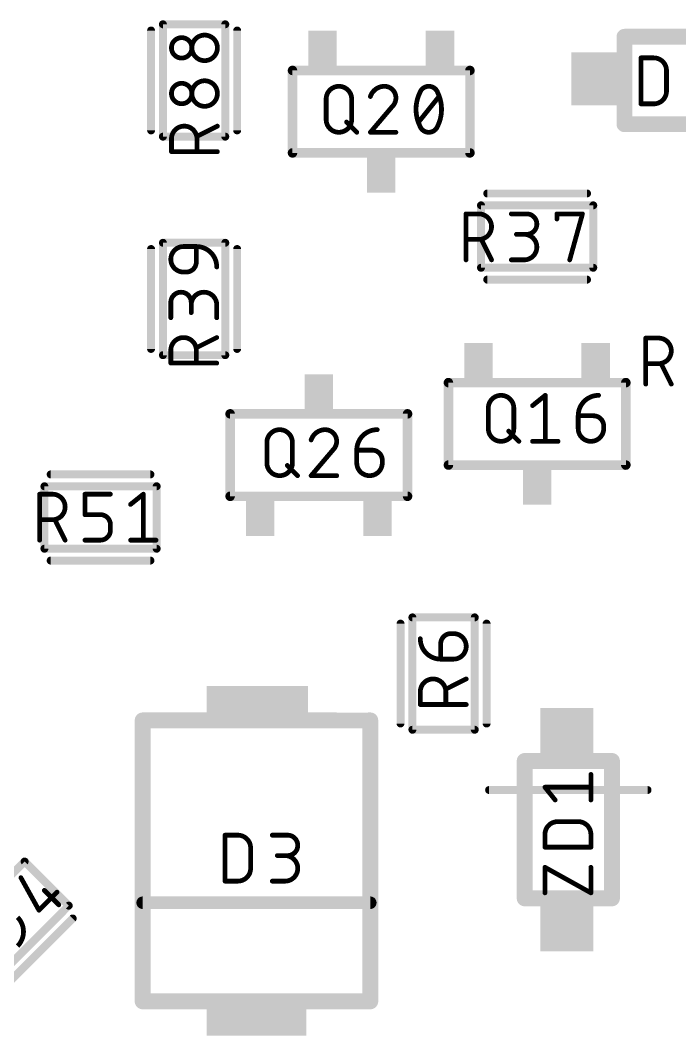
# Model space of a CAD drawing. Extents: x 0 to 107, y -11 to 54.
# Drawn here: x 63.71 to 74.29, y 19.2 to 35.46 of the extents above; entities that cross this region are included whole.
import ezdxf

# ---------------------------------------------------------------- set-up
doc = ezdxf.new("R2010")
doc.units = 0
for name, color, linetype in [('117', 253, 'CONTINUOUS'), ('21', 253, 'CONTINUOUS'), ('51', 253, 'CONTINUOUS')]:
    doc.layers.add(name, color=color, linetype=linetype)

# ---------------------------------------------------------------- blocks, each defined once
blk = doc.blocks.new('RECT')
blk.add_solid([(-0.5, -0.5), (0.5, -0.5), (-0.5, 0.5), (0.5, 0.5)])

msp = doc.modelspace()

# ---------------------------------------------------------------- linework, layer by layer
at = {"layer": '117'}
for points, const_width in [([(66.3006, 35.1859, 1), (66.3006, 34.8586)], 0.0762), ([(66.3006, 34.8586, 1), (66.3006, 35.1859)], 0.0762), ([(66.3006, 35.205, 1), (66.3006, 35.1669)], 0.0381), ([(66.3006, 35.1669, 1), (66.3006, 35.205)], 0.0381), ([(66.6689, 35.2269, 1), (66.6689, 34.8176)], 0.0762), ([(66.6689, 34.8176, 1), (66.6689, 35.2269)], 0.0762), ([(66.6689, 35.2459, 1), (66.6689, 35.2078)], 0.0381), ([(66.6689, 35.2078, 1), (66.6689, 35.2459)], 0.0381), ([(66.3006, 34.8776, 1), (66.3006, 34.8395)], 0.0381), ([(66.3006, 34.8395, 1), (66.3006, 34.8776)], 0.0381), ([(66.6689, 34.8367, 1), (66.6689, 34.7986)], 0.0381), ([(66.6689, 34.7986, 1), (66.6689, 34.8367)], 0.0381), ([(73.6843, 34.8619, 1), (73.6462, 34.8619)], 0.0381), ([(73.6653, 34.8809, 1), (73.6653, 34.8428)], 0.0381), ([(74.0745, 34.6573, 0.4142), (73.8699, 34.8619)], 0.0762), ([(73.8699, 34.8809, 1), (73.8699, 34.8428)], 0.0381), ([(73.8699, 34.8428, 1), (73.8699, 34.8809)], 0.0381), ([(74.0935, 34.6573, 1), (74.0554, 34.6573)], 0.0381), ([(74.0554, 34.6573, 1), (74.0935, 34.6573)], 0.0381), ([(66.3006, 34.4544, 1), (66.3006, 34.127)], 0.0762), ([(66.3006, 34.4735, 1), (66.3006, 34.4354)], 0.0381), ([(66.3006, 34.127, 1), (66.3006, 34.4544)], 0.0762), ([(66.3006, 34.4354, 1), (66.3006, 34.4735)], 0.0381), ([(66.6689, 34.4953, 1), (66.6689, 34.0861)], 0.0762), ([(66.6689, 34.5144, 1), (66.6689, 34.4763)], 0.0381), ([(66.6689, 34.0861, 1), (66.6689, 34.4953)], 0.0762), ([(66.6689, 34.4763, 1), (66.6689, 34.5144)], 0.0381), ([(69.0263, 34.2018, 1), (68.6171, 34.2018)], 0.0762), ([(69.5517, 34.4064, 0.3252), (69.3266, 34.2428)], 0.0762), ([(69.7358, 34.2223, 0.4142), (69.5517, 34.4064)], 0.0762), ([(69.5517, 34.4255, 1), (69.5517, 34.3874)], 0.0381), ([(69.5517, 34.3874, 1), (69.5517, 34.4255)], 0.0381), ([(70.1195, 34.3041, 0.1139), (70.0581, 34.0381)], 0.0762), ([(70.2627, 34.4064, 0.3205), (70.1195, 34.3041)], 0.0762), ([(70.1015, 34.3103, 1), (70.1375, 34.298)], 0.0381), ([(70.1366, 34.2958, 1), (70.1024, 34.3125)], 0.0381), ([(70.406, 34.3041, 0.3205), (70.2627, 34.4064)], 0.0762), ([(70.2627, 34.4255, 1), (70.2627, 34.3874)], 0.0381), ([(70.2627, 34.3874, 1), (70.2627, 34.4255)], 0.0381), ([(70.4674, 34.0381, 0.1139), (70.406, 34.3041)], 0.0762), ([(70.4231, 34.3125, 1), (70.3889, 34.2958)], 0.0381), ([(70.388, 34.298, 1), (70.424, 34.3103)], 0.0381), ([(73.8699, 34.1253, 0.4142), (74.0745, 34.3299)], 0.0762), ([(74.0935, 34.3299, 1), (74.0554, 34.3299)], 0.0381), ([(74.0554, 34.3299, 1), (74.0935, 34.3299)], 0.0381), ([(66.3006, 34.1461, 1), (66.3006, 34.108)], 0.0381), ([(66.3006, 34.108, 1), (66.3006, 34.1461)], 0.0381), ([(68.6361, 34.2018, 1), (68.598, 34.2018)], 0.0381), ([(68.598, 34.2018, 1), (68.6361, 34.2018)], 0.0381), ([(69.0453, 34.2018, 1), (69.0072, 34.2018)], 0.0381), ([(69.0072, 34.2018, 1), (69.0453, 34.2018)], 0.0381), ([(69.3085, 34.2486, 1), (69.3447, 34.2369)], 0.0381), ([(69.6745, 34.0791, 0.2053), (69.7358, 34.2223)], 0.0762), ([(69.7549, 34.2223, 1), (69.7168, 34.2223)], 0.0381), ([(69.7168, 34.2223, 1), (69.7549, 34.2223)], 0.0381), ([(70.4413, 34.2308, 1), (70.4116, 34.2547)], 0.0381), ([(73.6653, 34.1444, 1), (73.6653, 34.1063)], 0.0381), ([(73.8699, 34.1443, 1), (73.8699, 34.1063)], 0.0381), ([(73.8699, 34.1063, 1), (73.8699, 34.1444)], 0.0381), ([(66.6689, 34.1052, 1), (66.6689, 34.0671)], 0.0381), ([(66.6689, 34.0671, 1), (66.6689, 34.1052)], 0.0381), ([(69.6613, 34.0929, 1), (69.6876, 34.0653)], 0.0381), ([(69.689, 34.0667, 1), (69.6599, 34.0914)], 0.0381), ([(70.0581, 34.0381, 0.1139), (70.1195, 33.7721)], 0.0762), ([(70.0772, 34.0381, 1), (70.0391, 34.0381)], 0.0381), ([(70.0391, 34.0381, 1), (70.0772, 34.0381)], 0.0381), ([(70.406, 33.7721, 0.1139), (70.4674, 34.0381)], 0.0762), ([(70.4864, 34.0381, 1), (70.4483, 34.0381)], 0.0381), ([(70.4483, 34.0381, 1), (70.4864, 34.0381)], 0.0381), ([(73.6462, 34.1253, 1), (73.6843, 34.1253)], 0.0381), ([(68.6171, 33.8745, 1), (69.0263, 33.8745)], 0.0762), ([(68.6361, 33.8745, 1), (68.598, 33.8745)], 0.0381), ([(68.598, 33.8745, 1), (68.6361, 33.8745)], 0.0381), ([(68.9579, 33.847, 1), (68.931, 33.8201)], 0.0381), ([(69.0453, 33.8745, 1), (69.0072, 33.8745)], 0.0381), ([(69.0072, 33.8745, 1), (69.0453, 33.8745)], 0.0381), ([(70.0842, 33.8454, 1), (70.1139, 33.8216)], 0.0381), ([(66.5462, 33.5643, 1), (66.137, 33.5643)], 0.0762), ([(66.8821, 33.7519, 1), (66.865, 33.786)], 0.0381), ([(69.0947, 33.6564, 1), (69.1216, 33.6833)], 0.0381), ([(69.3266, 33.6889, 1), (69.3266, 33.6508)], 0.0381), ([(69.3121, 33.6822, 1), (69.3411, 33.6575)], 0.0381), ([(69.7358, 33.6508, 1), (69.7358, 33.6889)], 0.0381), ([(70.1195, 33.7721, 0.3205), (70.2627, 33.6698)], 0.0762), ([(70.1375, 33.7783, 1), (70.1015, 33.766)], 0.0381), ([(70.1024, 33.7638, 1), (70.1366, 33.7805)], 0.0381), ([(70.2627, 33.6698, 0.3205), (70.406, 33.7721)], 0.0762), ([(70.2627, 33.6889, 1), (70.2627, 33.6508)], 0.0381), ([(70.2627, 33.6508, 1), (70.2627, 33.6889)], 0.0381), ([(70.3889, 33.7805, 1), (70.4231, 33.7638)], 0.0381), ([(70.424, 33.766, 1), (70.388, 33.7783)], 0.0381), ([(66.156, 33.5643, 1), (66.1179, 33.5643)], 0.0381), ([(66.1179, 33.5643, 1), (66.156, 33.5643)], 0.0381), ([(66.5377, 33.6223, 1), (66.5547, 33.5882)], 0.0381), ([(66.5652, 33.5643, 1), (66.5271, 33.5643)], 0.0381), ([(66.5271, 33.5643, 1), (66.5652, 33.5643)], 0.0381), ([(66.137, 33.3788, 1), (66.137, 33.3407)], 0.0381), ([(66.1179, 33.3597, 1), (66.156, 33.3597)], 0.0381), ([(66.5271, 33.3597, 1), (66.5652, 33.3597)], 0.0381), ([(66.8736, 33.3407, 1), (66.8736, 33.3788)], 0.0381), ([(70.8597, 32.3821, 1), (70.8597, 32.344)], 0.0381), ([(70.8788, 32.363, 1), (70.8407, 32.363)], 0.0381), ([(71.0643, 32.3821, 1), (71.0643, 32.344)], 0.0381), ([(71.0643, 31.9538, 1), (71.0643, 32.363)], 0.0762), ([(71.0643, 32.344, 1), (71.0643, 32.3821)], 0.0381), ([(71.5861, 32.3821, 1), (71.5861, 32.344)], 0.0381), ([(71.8317, 32.3821, 1), (71.8317, 32.344)], 0.0381), ([(71.8317, 32.0357, 1), (71.8317, 32.363)], 0.0762), ([(71.8317, 32.344, 1), (71.8317, 32.3821)], 0.0381), ([(72.3176, 32.3821, 1), (72.3176, 32.344)], 0.0381), ([(72.3367, 32.363, 1), (72.2986, 32.363)], 0.0381), ([(72.7452, 32.3579, 1), (72.7085, 32.3681)], 0.0381), ([(72.7269, 32.344, 1), (72.7269, 32.3821)], 0.0381), ([(72.2986, 32.2812, 1), (72.3367, 32.2812)], 0.0381), ([(71.668, 32.0547, 1), (71.668, 32.0166)], 0.0381), ([(71.7907, 31.6264, 1), (71.7907, 32.0357)], 0.0762), ([(71.7907, 32.0547, 1), (71.7907, 32.0166)], 0.0381), ([(71.8317, 32.0547, 1), (71.8317, 32.0166)], 0.0381), ([(71.8317, 32.0166, 1), (71.8317, 32.0547)], 0.0381), ([(66.3311, 31.8403, 1), (66.3311, 31.4311)], 0.0762), ([(66.3311, 31.8593, 1), (66.3311, 31.8212)], 0.0381), ([(66.3311, 31.8212, 1), (66.3311, 31.8593)], 0.0381), ([(66.5547, 31.8403, 1), (66.5166, 31.8403)], 0.0381), ([(66.863, 31.5129, 0.4142), (66.5357, 31.8403)], 0.0762), ([(66.5357, 31.8593, 1), (66.5357, 31.8212)], 0.0381), ([(66.5357, 31.8212, 1), (66.5357, 31.8593)], 0.0381), ([(70.8597, 31.9729, 1), (70.8597, 31.9348)], 0.0381), ([(71.0643, 31.9729, 1), (71.0643, 31.9348)], 0.0381), ([(71.0643, 31.9348, 1), (71.0643, 31.9729)], 0.0381), ([(71.1223, 31.9623, 1), (71.0882, 31.9453)], 0.0381), ([(66.372, 31.4311, 0.4142), (66.5357, 31.5947)], 0.0762), ([(66.5547, 31.5947, 1), (66.5166, 31.5947)], 0.0381), ([(66.5166, 31.5947, 1), (66.5547, 31.5947)], 0.0381), ([(70.8407, 31.6264, 1), (70.8788, 31.6264)], 0.0381), ([(71.2519, 31.6179, 1), (71.286, 31.635)], 0.0381), ([(71.5861, 31.6455, 1), (71.5861, 31.6074)], 0.0381), ([(71.7907, 31.6455, 1), (71.7907, 31.6074)], 0.0381), ([(71.7907, 31.6074, 1), (71.7907, 31.6455)], 0.0381), ([(72.5039, 31.6315, 1), (72.5406, 31.6213)], 0.0381), ([(66.3311, 31.4501, 1), (66.3311, 31.412)], 0.0381), ([(66.3311, 31.412, 1), (66.3311, 31.4501)], 0.0381), ([(66.372, 31.4501, 1), (66.372, 31.412)], 0.0381), ([(66.372, 31.412, 1), (66.372, 31.4501)], 0.0381), ([(66.844, 31.5129, 1), (66.8821, 31.5129)], 0.0381), ([(66.4538, 30.9451, 1), (66.1264, 30.9451)], 0.0762), ([(66.863, 30.9041, 1), (66.4538, 30.9041)], 0.0762), ([(66.1455, 30.9451, 1), (66.1074, 30.9451)], 0.0381), ([(66.1074, 30.9451, 1), (66.1455, 30.9451)], 0.0381), ([(66.4729, 30.9451, 1), (66.4348, 30.9451)], 0.0381), ([(66.4348, 30.9451, 1), (66.4729, 30.9451)], 0.0381), ([(66.4348, 30.9041, 1), (66.4729, 30.9041)], 0.0381), ([(66.8821, 30.9041, 1), (66.844, 30.9041)], 0.0381), ([(66.844, 30.9041, 1), (66.8821, 30.9041)], 0.0381), ([(66.4348, 30.7814, 1), (66.4729, 30.7814)], 0.0381), ([(66.1074, 30.6995, 1), (66.1455, 30.6995)], 0.0381), ([(66.844, 30.6995, 1), (66.8821, 30.6995)], 0.0381), ([(66.5357, 30.1777, 1), (66.1264, 30.1777)], 0.0762), ([(66.8716, 30.3653, 1), (66.8545, 30.3994)], 0.0381), ([(66.5271, 30.2357, 1), (66.5442, 30.2016)], 0.0381), ([(73.7416, 30.3926, 1), (73.7416, 30.3545)], 0.0381), ([(73.7607, 30.3736, 1), (73.7226, 30.3736)], 0.0381), ([(73.9462, 29.9643, 1), (73.9462, 30.3736)], 0.0762), ([(73.9462, 30.3926, 1), (73.9462, 30.3545)], 0.0381), ([(73.9462, 30.3545, 1), (73.9462, 30.3926)], 0.0381), ([(66.1455, 30.1777, 1), (66.1074, 30.1777)], 0.0381), ([(66.1074, 30.1777, 1), (66.1455, 30.1777)], 0.0381), ([(66.5547, 30.1777, 1), (66.5166, 30.1777)], 0.0381), ([(66.5166, 30.1777, 1), (66.5547, 30.1777)], 0.0381), ([(66.1264, 29.9922, 1), (66.1264, 29.9541)], 0.0381), ([(66.1074, 29.9731, 1), (66.1455, 29.9731)], 0.0381), ([(66.5166, 29.9731, 1), (66.5547, 29.9731)], 0.0381), ([(66.863, 29.9541, 1), (66.863, 29.9922)], 0.0381), ([(73.7416, 29.9834, 1), (73.7416, 29.9453)], 0.0381), ([(73.9462, 29.9834, 1), (73.9462, 29.9453)], 0.0381), ([(73.9462, 29.9453, 1), (73.9462, 29.9834)], 0.0381), ([(74.0042, 29.9729, 1), (73.9701, 29.9558)], 0.0381), ([(73.7226, 29.637, 1), (73.7607, 29.637)], 0.0381), ([(74.1338, 29.6284, 1), (74.1679, 29.6455)], 0.0381), ([(71.6263, 29.2518, 1), (71.2171, 29.2518)], 0.0762), ([(72.1503, 29.4564, 1), (72.1122, 29.4564)], 0.0381), ([(72.1431, 29.4416, 1), (72.1193, 29.4713)], 0.0381), ([(72.9855, 29.4564, 0.4142), (72.6581, 29.1291)], 0.0762), ([(72.9855, 29.4374, 1), (72.9855, 29.4755)], 0.0381), ([(71.2361, 29.2518, 1), (71.198, 29.2518)], 0.0381), ([(71.6453, 29.2518, 1), (71.6072, 29.2518)], 0.0381), ([(71.9147, 29.3076, 1), (71.9385, 29.2779)], 0.0381), ([(71.198, 29.2518, 1), (71.2361, 29.2518)], 0.0381), ([(71.6072, 29.2518, 1), (71.6453, 29.2518)], 0.0381), ([(72.6581, 29.1481, 1), (72.6581, 29.11)], 0.0381), ([(72.6772, 29.1291, 1), (72.6391, 29.1291)], 0.0381), ([(72.6391, 29.1291, 1), (72.6772, 29.1291)], 0.0381), ([(73.0674, 28.9654, 0.4142), (72.9037, 29.1291)], 0.0762), ([(72.9037, 29.1481, 1), (72.9037, 29.11)], 0.0381), ([(72.9037, 29.11, 1), (72.9037, 29.1481)], 0.0381), ([(71.2171, 28.9245, 1), (71.6263, 28.9245)], 0.0762), ([(71.2361, 28.9245, 1), (71.198, 28.9245)], 0.0381), ([(71.6453, 28.9245, 1), (71.6072, 28.9245)], 0.0381), ([(72.6581, 28.9245, 1), (73.0674, 28.9245)], 0.0762), ([(72.6772, 28.9245, 1), (72.6391, 28.9245)], 0.0381), ([(73.0864, 28.9654, 1), (73.0483, 28.9654)], 0.0381), ([(73.0483, 28.9654, 1), (73.0864, 28.9654)], 0.0381), ([(73.0864, 28.9245, 1), (73.0483, 28.9245)], 0.0381), ([(68.0763, 28.7018, 1), (67.6671, 28.7018)], 0.0762), ([(68.6017, 28.9064, 0.3252), (68.3766, 28.7428)], 0.0762), ([(68.7858, 28.7223, 0.4142), (68.6017, 28.9064)], 0.0762), ([(68.6017, 28.9255, 1), (68.6017, 28.8874)], 0.0381), ([(68.6017, 28.8874, 1), (68.6017, 28.9255)], 0.0381), ([(69.4355, 28.9064, 0.4142), (69.1081, 28.5791)], 0.0762), ([(69.4355, 28.8874, 1), (69.4355, 28.9255)], 0.0381), ([(71.198, 28.9245, 1), (71.2361, 28.9245)], 0.0381), ([(71.5579, 28.897, 1), (71.531, 28.8701)], 0.0381), ([(71.6072, 28.9245, 1), (71.6453, 28.9245)], 0.0381), ([(72.6391, 28.9245, 1), (72.6772, 28.9245)], 0.0381), ([(73.0483, 28.9245, 1), (73.0864, 28.9245)], 0.0381), ([(67.6861, 28.7018, 1), (67.648, 28.7018)], 0.0381), ([(67.648, 28.7018, 1), (67.6861, 28.7018)], 0.0381), ([(68.0953, 28.7018, 1), (68.0572, 28.7018)], 0.0381), ([(68.0572, 28.7018, 1), (68.0953, 28.7018)], 0.0381), ([(68.3585, 28.7486, 1), (68.3947, 28.7369)], 0.0381), ([(68.7245, 28.5791, 0.2053), (68.7858, 28.7223)], 0.0762), ([(68.8049, 28.7223, 1), (68.7668, 28.7223)], 0.0381), ([(68.7668, 28.7223, 1), (68.8049, 28.7223)], 0.0381), ([(71.6947, 28.7064, 1), (71.7216, 28.7333)], 0.0381), ([(71.9266, 28.7389, 1), (71.9266, 28.7008)], 0.0381), ([(72.1122, 28.7198, 1), (72.1503, 28.7198)], 0.0381), ([(72.3358, 28.7008, 1), (72.3358, 28.7389)], 0.0381), ([(68.7113, 28.5929, 1), (68.7376, 28.5653)], 0.0381), ([(68.739, 28.5667, 1), (68.7099, 28.5914)], 0.0381), ([(69.1081, 28.5981, 1), (69.1081, 28.56)], 0.0381), ([(69.1272, 28.5791, 1), (69.0891, 28.5791)], 0.0381), ([(69.0891, 28.5791, 1), (69.1272, 28.5791)], 0.0381), ([(69.5174, 28.4154, 0.4142), (69.3537, 28.5791)], 0.0762), ([(69.3537, 28.5981, 1), (69.3537, 28.56)], 0.0381), ([(69.3537, 28.56, 1), (69.3537, 28.5981)], 0.0381), ([(67.6671, 28.3745, 1), (68.0763, 28.3745)], 0.0762), ([(67.6861, 28.3745, 1), (67.648, 28.3745)], 0.0381), ([(67.648, 28.3745, 1), (67.6861, 28.3745)], 0.0381), ([(68.0079, 28.347, 1), (67.981, 28.3201)], 0.0381), ([(68.0953, 28.3745, 1), (68.0572, 28.3745)], 0.0381), ([(68.0572, 28.3745, 1), (68.0953, 28.3745)], 0.0381), ([(69.1081, 28.3745, 1), (69.5174, 28.3745)], 0.0762), ([(69.1272, 28.3745, 1), (69.0891, 28.3745)], 0.0381), ([(69.0891, 28.3745, 1), (69.1272, 28.3745)], 0.0381), ([(69.5364, 28.4154, 1), (69.4983, 28.4154)], 0.0381), ([(69.4983, 28.4154, 1), (69.5364, 28.4154)], 0.0381), ([(69.5364, 28.3745, 1), (69.4983, 28.3745)], 0.0381), ([(69.4983, 28.3745, 1), (69.5364, 28.3745)], 0.0381), ([(68.1447, 28.1564, 1), (68.1716, 28.1833)], 0.0381), ([(68.3766, 28.1889, 1), (68.3766, 28.1508)], 0.0381), ([(68.3621, 28.1822, 1), (68.3911, 28.1575)], 0.0381), ([(68.7858, 28.1508, 1), (68.7858, 28.1889)], 0.0381), ([(64.0422, 27.8736, 1), (64.0041, 27.8736)], 0.0381), ([(64.0231, 27.8926, 1), (64.0231, 27.8545)], 0.0381), ([(64.2277, 27.4643, 1), (64.2277, 27.8736)], 0.0762), ([(64.2277, 27.8926, 1), (64.2277, 27.8545)], 0.0381), ([(64.2277, 27.8545, 1), (64.2277, 27.8926)], 0.0381), ([(64.7495, 27.8926, 1), (64.7495, 27.8545)], 0.0381), ([(64.7686, 27.8736, 1), (64.7305, 27.8736)], 0.0381), ([(65.1588, 27.8545, 1), (65.1588, 27.8926)], 0.0381), ([(65.7047, 27.8736, 1), (65.6666, 27.8736)], 0.0381), ([(65.6976, 27.8587, 1), (65.6738, 27.8884)], 0.0381), ([(65.4692, 27.7247, 1), (65.493, 27.695)], 0.0381), ([(64.0231, 27.4834, 1), (64.0231, 27.4453)], 0.0381), ([(64.2277, 27.4834, 1), (64.2277, 27.4453)], 0.0381), ([(64.2277, 27.4453, 1), (64.2277, 27.4834)], 0.0381), ([(64.2857, 27.4729, 1), (64.2516, 27.4558)], 0.0381), ([(64.7495, 27.5652, 1), (64.7495, 27.5271)], 0.0381), ([(64.7305, 27.5462, 1), (64.7686, 27.5462)], 0.0381), ([(65.1588, 27.3825, 0.4142), (64.9951, 27.5462)], 0.0762), ([(64.9951, 27.5652, 1), (64.9951, 27.5271)], 0.0381), ([(64.9951, 27.5271, 1), (64.9951, 27.5652)], 0.0381), ([(64.9951, 27.137, 0.4142), (65.1588, 27.3006)], 0.0762), ([(65.1778, 27.3825, 1), (65.1397, 27.3825)], 0.0381), ([(65.1397, 27.3825, 1), (65.1778, 27.3825)], 0.0381), ([(65.1778, 27.3006, 1), (65.1397, 27.3006)], 0.0381), ([(64.4153, 27.1284, 1), (64.4494, 27.1455)], 0.0381), ([(64.7495, 27.156, 1), (64.7495, 27.1179)], 0.0381), ([(64.9951, 27.156, 1), (64.9951, 27.1179)], 0.0381), ([(64.9951, 27.1179, 1), (64.9951, 27.156)], 0.0381), ([(65.1397, 27.3006, 1), (65.1778, 27.3006)], 0.0381), ([(65.4811, 27.156, 1), (65.4811, 27.1179)], 0.0381), ([(65.8903, 27.1179, 1), (65.8903, 27.156)], 0.0381), ([(64.0041, 27.137, 1), (64.0422, 27.137)], 0.0381), ([(65.6666, 27.137, 1), (65.7047, 27.137)], 0.0381), ([(70.1264, 25.5584, 0.4142), (70.4538, 25.2311)], 0.0762), ([(70.1455, 25.5584, 1), (70.1074, 25.5584)], 0.0381), ([(70.6175, 25.6403, 0.4142), (70.4538, 25.4766)], 0.0762), ([(70.6175, 25.6593, 1), (70.6175, 25.6212)], 0.0381), ([(70.6175, 25.6212, 1), (70.6175, 25.6593)], 0.0381), ([(70.6584, 25.2311, 1), (70.6584, 25.6403)], 0.0762), ([(70.6584, 25.6593, 1), (70.6584, 25.6212)], 0.0381), ([(70.6584, 25.6212, 1), (70.6584, 25.6593)], 0.0381), ([(70.4729, 25.4766, 1), (70.4348, 25.4766)], 0.0381), ([(70.4348, 25.4766, 1), (70.4729, 25.4766)], 0.0381), ([(70.4538, 25.2501, 1), (70.4538, 25.212)], 0.0381), ([(70.4348, 25.2311, 1), (70.4729, 25.2311)], 0.0381), ([(70.4538, 25.212, 1), (70.4538, 25.2501)], 0.0381), ([(70.6584, 25.2501, 1), (70.6584, 25.212)], 0.0381), ([(70.6584, 25.212, 1), (70.6584, 25.2501)], 0.0381), ([(70.5357, 24.7093, 1), (70.1264, 24.7093)], 0.0762), ([(70.8716, 24.8968, 1), (70.8545, 24.9309)], 0.0381), ([(70.1455, 24.7093, 1), (70.1074, 24.7093)], 0.0381), ([(70.1074, 24.7093, 1), (70.1455, 24.7093)], 0.0381), ([(70.5271, 24.7672, 1), (70.5442, 24.7331)], 0.0381), ([(70.5547, 24.7093, 1), (70.5166, 24.7093)], 0.0381), ([(70.5166, 24.7093, 1), (70.5547, 24.7093)], 0.0381), ([(70.1264, 24.5237, 1), (70.1264, 24.4856)], 0.0381), ([(70.1074, 24.5047, 1), (70.1455, 24.5047)], 0.0381), ([(70.5166, 24.5047, 1), (70.5547, 24.5047)], 0.0381), ([(70.863, 24.4856, 1), (70.863, 24.5237)], 0.0381), ([(72.8809, 23.3847, 1), (72.8429, 23.3847)], 0.0381), ([(72.1253, 23.1992, 1), (72.1253, 23.1611)], 0.0381), ([(72.1402, 23.192, 1), (72.1104, 23.1682)], 0.0381), ([(72.8619, 23.1611, 1), (72.8619, 23.1992)], 0.0381), ([(72.2741, 22.9636, 1), (72.3039, 22.9874)], 0.0381), ([(72.8429, 22.9755, 1), (72.8809, 22.9755)], 0.0381), ([(72.3299, 22.6288, 0.4142), (72.1253, 22.4242)], 0.0762), ([(72.3299, 22.6479, 1), (72.3299, 22.6098)], 0.0381), ([(72.3299, 22.6098, 1), (72.3299, 22.6479)], 0.0381), ([(72.8619, 22.4242, 0.4142), (72.6573, 22.6288)], 0.0762), ([(72.6573, 22.6479, 1), (72.6573, 22.6098)], 0.0381), ([(72.6573, 22.6098, 1), (72.6573, 22.6479)], 0.0381), ([(66.9968, 22.431, 1), (66.9968, 22.3929)], 0.0381), ([(67.0158, 22.4119, 1), (66.9777, 22.4119)], 0.0381), ([(67.2014, 22.431, 1), (67.2014, 22.3929)], 0.0381), ([(67.406, 22.2073, 0.4142), (67.2014, 22.4119)], 0.0762), ([(67.2014, 22.3929, 1), (67.2014, 22.431)], 0.0381), ([(67.7527, 22.431, 1), (67.7527, 22.3929)], 0.0381), ([(67.9982, 22.431, 1), (67.9982, 22.3929)], 0.0381), ([(67.9982, 22.0845, 1), (67.9982, 22.4119)], 0.0762), ([(67.9982, 22.3929, 1), (67.9982, 22.431)], 0.0381), ([(72.1444, 22.4242, 1), (72.1063, 22.4242)], 0.0381), ([(72.8809, 22.4242, 1), (72.8429, 22.4242)], 0.0381), ([(72.1063, 22.4242, 1), (72.1444, 22.4242)], 0.0381), ([(72.8429, 22.4242, 1), (72.8809, 22.4242)], 0.0381), ([(67.425, 22.2073, 1), (67.3869, 22.2073)], 0.0381), ([(67.3869, 22.2073, 1), (67.425, 22.2073)], 0.0381), ([(67.8345, 22.1036, 1), (67.8345, 22.0655)], 0.0381), ([(67.9573, 22.1036, 1), (67.9573, 22.0655)], 0.0381), ([(67.9573, 21.6753, 1), (67.9573, 22.0845)], 0.0762), ([(67.9982, 22.1036, 1), (67.9982, 22.0655)], 0.0381), ([(67.9982, 22.0655, 1), (67.9982, 22.1036)], 0.0381), ([(72.1253, 22.2387, 1), (72.1253, 22.2006)], 0.0381), ([(72.1063, 22.2196, 1), (72.1444, 22.2196)], 0.0381), ([(72.8429, 22.2196, 1), (72.8809, 22.2196)], 0.0381), ([(72.8619, 22.2006, 1), (72.8619, 22.2387)], 0.0381), ([(67.2014, 21.6753, 0.4142), (67.406, 21.8799)], 0.0762), ([(67.425, 21.8799, 1), (67.3869, 21.8799)], 0.0381), ([(67.3869, 21.8799, 1), (67.425, 21.8799)], 0.0381), ([(72.1346, 21.914, 1), (72.116, 21.8807)], 0.0381), ([(72.1444, 21.8973, 1), (72.1063, 21.8973)], 0.0381), ([(72.8809, 21.8973, 1), (72.8429, 21.8973)], 0.0381), ([(63.7398, 21.7393, 1), (63.7065, 21.7208)], 0.0381), ([(66.9968, 21.6944, 1), (66.9968, 21.6563)], 0.0381), ([(66.9777, 21.6753, 1), (67.0158, 21.6753)], 0.0381), ([(67.2014, 21.6943, 1), (67.2014, 21.6563)], 0.0381), ([(67.2014, 21.6563, 1), (67.2014, 21.6944)], 0.0381), ([(67.7527, 21.6944, 1), (67.7527, 21.6563)], 0.0381), ([(67.9573, 21.6944, 1), (67.9573, 21.6563)], 0.0381), ([(67.9573, 21.6563, 1), (67.9573, 21.6944)], 0.0381), ([(64.1128, 21.541, 1), (64.0858, 21.5141)], 0.0381), ([(64.3153, 21.4851, 1), (64.2884, 21.5121)], 0.0381), ([(72.1063, 21.4881, 1), (72.1444, 21.4881)], 0.0381), ([(72.8429, 21.4881, 1), (72.8809, 21.4881)], 0.0381), ([(72.8526, 21.4714, 1), (72.8712, 21.5048)], 0.0381), ([(64.3173, 21.2826, 1), (64.3443, 21.3095)], 0.0381), ([(63.999, 21.2227, 1), (64.026, 21.1958)], 0.0381), ([(63.9958, 21.2, 1), (64.0291, 21.2185)], 0.0381), ([(63.6688, 20.6341, 0.4142), (63.6688, 21.0971)], 0.0762)]:
    msp.add_lwpolyline(points, format="xyb", dxfattribs=dict(at, const_width=const_width))
at = {"layer": '117', "const_width": 0.0762}
for points in [[(73.6653, 34.1253), (73.6653, 34.8619)], [(73.6653, 34.8619), (73.8699, 34.8619)], [(74.0745, 34.6573), (74.0745, 34.3299)], [(68.6171, 33.8745), (68.6171, 34.2018)], [(69.0263, 34.2018), (69.0263, 33.8745)], [(70.0991, 33.8335), (70.4264, 34.2428)], [(73.8699, 34.1253), (73.6653, 34.1253)], [(69.6745, 34.0791), (69.3266, 33.6698)], [(68.9445, 33.8335), (69.1081, 33.6698)], [(66.8736, 33.7689), (66.5462, 33.6052)], [(69.3266, 33.6698), (69.7358, 33.6698)], [(66.137, 33.3597), (66.137, 33.5643)], [(66.5462, 33.5643), (66.5462, 33.3597)], [(66.8736, 33.3597), (66.137, 33.3597)], [(70.8597, 31.6264), (70.8597, 32.363)], [(70.8597, 32.363), (71.0643, 32.363)], [(71.5861, 32.363), (71.8317, 32.363)], [(72.3176, 32.2812), (72.3176, 32.363)], [(72.3176, 32.363), (72.7269, 32.363)], [(72.7269, 32.363), (72.5223, 31.6264)], [(71.8317, 32.0357), (71.668, 32.0357)], [(66.3311, 31.8403), (66.5357, 31.8403)], [(66.5357, 31.8403), (66.5357, 31.5947)], [(71.0643, 31.9538), (70.8597, 31.9538)], [(71.2689, 31.6264), (71.1052, 31.9538)], [(71.5861, 31.6264), (71.7907, 31.6264)], [(66.372, 31.4311), (66.3311, 31.4311)], [(66.1264, 30.6995), (66.1264, 30.9451)], [(66.4538, 30.9451), (66.4538, 30.7814)], [(66.863, 30.6995), (66.863, 30.9041)], [(66.863, 30.3824), (66.5357, 30.2187)], [(73.7416, 29.637), (73.7416, 30.3736)], [(73.7416, 30.3736), (73.9462, 30.3736)], [(66.1264, 29.9731), (66.1264, 30.1777)], [(66.5357, 30.1777), (66.5357, 29.9731)], [(66.863, 29.9731), (66.1264, 29.9731)], [(73.9462, 29.9643), (73.7416, 29.9643)], [(74.1508, 29.637), (73.9871, 29.9643)], [(71.9266, 29.2928), (72.1312, 29.4564)], [(72.1312, 29.4564), (72.1312, 28.7198)], [(71.2171, 28.9245), (71.2171, 29.2518)], [(71.6263, 29.2518), (71.6263, 28.9245)], [(72.6581, 29.1291), (72.9037, 29.1291)], [(72.6581, 28.9245), (72.6581, 29.1291)], [(73.0674, 28.9654), (73.0674, 28.9245)], [(71.5444, 28.8835), (71.7081, 28.7198)], [(67.6671, 28.3745), (67.6671, 28.7018)], [(68.0763, 28.7018), (68.0763, 28.3745)], [(71.9266, 28.7198), (72.3358, 28.7198)], [(68.7245, 28.5791), (68.3766, 28.1698)], [(69.1081, 28.5791), (69.3537, 28.5791)], [(69.1081, 28.3745), (69.1081, 28.5791)], [(67.9945, 28.3335), (68.1581, 28.1698)], [(69.5174, 28.4154), (69.5174, 28.3745)], [(68.3766, 28.1698), (68.7858, 28.1698)], [(64.0231, 27.137), (64.0231, 27.8736)], [(64.0231, 27.8736), (64.2277, 27.8736)], [(64.7495, 27.5462), (64.7495, 27.8736)], [(64.7495, 27.8736), (65.1588, 27.8736)], [(65.4811, 27.7099), (65.6857, 27.8736)], [(65.6857, 27.8736), (65.6857, 27.137)], [(64.2277, 27.4643), (64.0231, 27.4643)], [(64.4324, 27.137), (64.2687, 27.4643)], [(64.9951, 27.5462), (64.7495, 27.5462)], [(65.1588, 27.3006), (65.1588, 27.3825)], [(64.7495, 27.137), (64.9951, 27.137)], [(65.4811, 27.137), (65.8903, 27.137)], [(70.6175, 25.6403), (70.6584, 25.6403)], [(70.4538, 25.2311), (70.4538, 25.4766)], [(70.6584, 25.2311), (70.4538, 25.2311)], [(70.863, 24.9139), (70.5357, 24.7502)], [(70.1264, 24.5047), (70.1264, 24.7093)], [(70.5357, 24.7093), (70.5357, 24.5047)], [(70.863, 24.5047), (70.1264, 24.5047)], [(72.8619, 22.9755), (72.8619, 23.3847)], [(72.289, 22.9755), (72.1253, 23.1801)], [(72.1253, 23.1801), (72.8619, 23.1801)], [(72.3299, 22.6288), (72.6573, 22.6288)], [(66.9968, 21.6753), (66.9968, 22.4119)], [(66.9968, 22.4119), (67.2014, 22.4119)], [(67.7527, 22.4119), (67.9982, 22.4119)], [(72.1253, 22.2196), (72.1253, 22.4242)], [(72.8619, 22.4242), (72.8619, 22.2196)], [(67.406, 22.2073), (67.406, 21.8799)], [(67.9982, 22.0845), (67.8345, 22.0845)], [(72.8619, 22.2196), (72.1253, 22.2196)], [(72.1253, 21.4881), (72.1253, 21.8973)], [(72.1253, 21.8973), (72.8619, 21.4881)], [(72.8619, 21.4881), (72.8619, 21.8973)], [(63.7231, 21.7301), (64.0125, 21.2092)], [(67.2014, 21.6753), (66.9968, 21.6753)], [(67.7527, 21.6753), (67.9573, 21.6753)], [(64.0125, 21.2092), (64.3019, 21.4986)], [(64.0993, 21.5275), (64.3308, 21.296)]]:
    msp.add_lwpolyline(points, dxfattribs=at)
at = {"layer": '21'}
for points, const_width in [([(65.8418, 35.3, 1), (65.7782, 35.3)], 0.0635), ([(67.2218, 35.3, 1), (67.1582, 35.3)], 0.0635), ([(65.7782, 33.7, 1), (65.8418, 33.7)], 0.0635), ([(67.1582, 33.7, 1), (67.2218, 33.7)], 0.0635), ([(71.2, 32.7218, 1), (71.2, 32.6583)], 0.0635), ([(72.8, 32.6583, 1), (72.8, 32.7218)], 0.0635), ([(65.8418, 31.8, 1), (65.7782, 31.8)], 0.0635), ([(67.2218, 31.8, 1), (67.1582, 31.8)], 0.0635), ([(71.2, 31.3418, 1), (71.2, 31.2783)], 0.0635), ([(72.8, 31.2783, 1), (72.8, 31.3418)], 0.0635), ([(65.7782, 30.2, 1), (65.8418, 30.2)], 0.0635), ([(67.1582, 30.2, 1), (67.2218, 30.2)], 0.0635), ([(64.2, 28.2218, 1), (64.2, 28.1583)], 0.0635), ([(65.8, 28.1583, 1), (65.8, 28.2218)], 0.0635), ([(64.2, 26.8418, 1), (64.2, 26.7783)], 0.0635), ([(65.8, 26.7783, 1), (65.8, 26.8418)], 0.0635), ([(69.8418, 25.8, 1), (69.7782, 25.8)], 0.0635), ([(71.2218, 25.8, 1), (71.1582, 25.8)], 0.0635), ([(65.7385, 24.25, 1), (65.6115, 24.25)], 0.127), ([(65.675, 24.3135, 1), (65.675, 24.1865)], 0.127), ([(66.25, 24.1865, 1), (66.25, 24.3135)], 0.127), ([(68.75, 24.25, 0.0083), (69.325, 24.25)], 0.254), ([(68.7511, 24.3135, 1), (68.7489, 24.1865)], 0.127), ([(69.3885, 24.25, 1), (69.2615, 24.25)], 0.127), ([(69.3261, 24.1865, 1), (69.3239, 24.3135)], 0.127), ([(69.7782, 24.2, 1), (69.8418, 24.2)], 0.0635), ([(71.1582, 24.2, 1), (71.2218, 24.2)], 0.0635), ([(71.23, 23.1668, 1), (71.23, 23.1033)], 0.0635), ([(73.77, 23.1033, 1), (73.77, 23.1668)], 0.0635), ([(65.7385, 21.33, 1), (65.6115, 21.33)], 0.127), ([(65.6115, 21.33, 1), (65.7385, 21.33)], 0.127), ([(65.675, 21.38, 1), (65.675, 21.28)], 0.1), ([(69.3885, 21.33, 1), (69.2615, 21.33)], 0.127), ([(69.2615, 21.33, 1), (69.3885, 21.33)], 0.127), ([(69.325, 21.28, 1), (69.325, 21.38)], 0.1), ([(64.576, 21.0553, 1), (64.5311, 21.1002)], 0.0635), ([(65.675, 19.8135, 1), (65.675, 19.6865)], 0.127), ([(66.25, 19.6865, 1), (66.25, 19.8135)], 0.127), ([(68.75, 19.8135, 1), (68.75, 19.6865)], 0.127), ([(69.325, 19.6865, 1), (69.325, 19.8135)], 0.127), ([(65.6115, 19.75, 1), (65.7385, 19.75)], 0.127), ([(69.2615, 19.75, 1), (69.3885, 19.75)], 0.127)]:
    msp.add_lwpolyline(points, format="xyb", dxfattribs=dict(at, const_width=const_width))
for points, const_width in [([(65.81, 33.7), (65.81, 35.3)], 0.127), ([(67.19, 33.7), (67.19, 35.3)], 0.127), ([(71.2, 32.69), (72.8, 32.69)], 0.127), ([(65.81, 30.2), (65.81, 31.8)], 0.127), ([(67.19, 30.2), (67.19, 31.8)], 0.127), ([(71.2, 31.31), (72.8, 31.31)], 0.127), ([(65.8, 28.19), (64.2, 28.19)], 0.127), ([(65.8, 26.81), (64.2, 26.81)], 0.127), ([(69.81, 25.8), (69.81, 24.2)], 0.127), ([(71.19, 25.8), (71.19, 24.2)], 0.127), ([(65.675, 21.33), (65.675, 24.25)], 0.254), ([(65.675, 24.25), (66.25, 24.25)], 0.254), ([(69.325, 24.25), (69.325, 21.33)], 0.254), ([(73.77, 23.135), (71.23, 23.135)], 0.127), ([(65.675, 19.75), (65.675, 21.33)], 0.254), ([(65.675, 21.33), (69.325, 21.33)], 0.2), ([(69.325, 21.33), (69.325, 19.75)], 0.254), ([(64.5536, 21.0778), (63.4222, 19.9464)], 0.127), ([(65.675, 19.75), (66.25, 19.75)], 0.254), ([(69.325, 19.75), (68.75, 19.75)], 0.254)]:
    msp.add_lwpolyline(points, dxfattribs=dict(at, const_width=const_width))
at = {"layer": '51'}
for points, const_width in [([(66.0318, 35.4, 1), (65.9682, 35.4)], 0.0635), ([(66, 35.4318, 1), (66, 35.3682)], 0.0635), ([(67.0318, 35.4, 1), (66.9682, 35.4)], 0.0635), ([(67, 35.3682, 1), (67, 35.4318)], 0.0635), ([(73.4635, 35.2, 1), (73.3365, 35.2)], 0.127), ([(73.4, 35.2635, 1), (73.4, 35.1365)], 0.127), ([(68.1157, 34.6604, 1), (68.0395, 34.6604)], 0.0762), ([(68.0776, 34.6985, 1), (68.0776, 34.6223)], 0.0762), ([(70.9605, 34.6604, 1), (70.8843, 34.6604)], 0.0762), ([(70.9224, 34.6223, 1), (70.9224, 34.6985)], 0.0762), ([(73.4, 33.8635, 1), (73.4, 33.7365)], 0.127), ([(73.3365, 33.8, 1), (73.4635, 33.8)], 0.127), ([(66, 33.6318, 1), (66, 33.5682)], 0.0635), ([(65.9682, 33.6, 1), (66.0318, 33.6)], 0.0635), ([(66.9682, 33.6, 1), (67.0318, 33.6)], 0.0635), ([(67, 33.5682, 1), (67, 33.6318)], 0.0635), ([(68.0776, 33.3777, 1), (68.0776, 33.3015)], 0.0762), ([(68.0395, 33.3396, 1), (68.1157, 33.3396)], 0.0762), ([(70.8843, 33.3396, 1), (70.9605, 33.3396)], 0.0762), ([(70.9224, 33.3015, 1), (70.9224, 33.3777)], 0.0762), ([(71.1, 32.5318, 1), (71.1, 32.4682)], 0.0635), ([(71.1318, 32.5, 1), (71.0683, 32.5)], 0.0635), ([(72.9318, 32.5, 1), (72.8683, 32.5)], 0.0635), ([(72.9, 32.4682, 1), (72.9, 32.5318)], 0.0635), ([(66.0318, 31.9, 1), (65.9682, 31.9)], 0.0635), ([(66, 31.9318, 1), (66, 31.8683)], 0.0635), ([(67.0318, 31.9, 1), (66.9682, 31.9)], 0.0635), ([(67, 31.8683, 1), (67, 31.9318)], 0.0635), ([(71.1, 31.5317, 1), (71.1, 31.4683)], 0.0635), ([(72.9, 31.4683, 1), (72.9, 31.5317)], 0.0635), ([(71.0683, 31.5, 1), (71.1318, 31.5)], 0.0635), ([(72.8683, 31.5, 1), (72.9318, 31.5)], 0.0635), ([(65.9682, 30.1, 1), (66.0318, 30.1)], 0.0635), ([(66, 30.1318, 1), (66, 30.0683)], 0.0635), ([(66.9682, 30.1, 1), (67.0318, 30.1)], 0.0635), ([(67, 30.0683, 1), (67, 30.1318)], 0.0635), ([(70.6157, 29.6604, 1), (70.5395, 29.6604)], 0.0762), ([(70.5776, 29.6985, 1), (70.5776, 29.6223)], 0.0762), ([(73.4605, 29.6604, 1), (73.3843, 29.6604)], 0.0762), ([(73.4224, 29.6223, 1), (73.4224, 29.6985)], 0.0762), ([(67.1157, 29.1604, 1), (67.0395, 29.1604)], 0.0762), ([(67.0776, 29.1985, 1), (67.0776, 29.1223)], 0.0762), ([(69.9605, 29.1604, 1), (69.8843, 29.1604)], 0.0762), ([(69.9224, 29.1223, 1), (69.9224, 29.1985)], 0.0762), ([(70.5776, 28.3777, 1), (70.5776, 28.3015)], 0.0762), ([(70.5395, 28.3396, 1), (70.6157, 28.3396)], 0.0762), ([(73.3843, 28.3396, 1), (73.4605, 28.3396)], 0.0762), ([(73.4224, 28.3015, 1), (73.4224, 28.3777)], 0.0762), ([(64.1318, 28, 1), (64.0683, 28)], 0.0635), ([(64.1, 28.0317, 1), (64.1, 27.9683)], 0.0635), ([(65.9318, 28, 1), (65.8683, 28)], 0.0635), ([(65.9, 27.9683, 1), (65.9, 28.0317)], 0.0635), ([(67.0776, 27.8777, 1), (67.0776, 27.8015)], 0.0762), ([(67.0395, 27.8396, 1), (67.1157, 27.8396)], 0.0762), ([(69.8843, 27.8396, 1), (69.9605, 27.8396)], 0.0762), ([(69.9224, 27.8015, 1), (69.9224, 27.8777)], 0.0762), ([(64.1, 27.0317, 1), (64.1, 26.9683)], 0.0635), ([(64.0683, 27, 1), (64.1318, 27)], 0.0635), ([(65.8683, 27, 1), (65.9318, 27)], 0.0635), ([(65.9, 26.9683, 1), (65.9, 27.0317)], 0.0635), ([(70.0318, 25.9, 1), (69.9682, 25.9)], 0.0635), ([(70, 25.9318, 1), (70, 25.8683)], 0.0635), ([(71.0318, 25.9, 1), (70.9682, 25.9)], 0.0635), ([(71, 25.8683, 1), (71, 25.9318)], 0.0635), ([(66.25, 24.3135, 1), (66.25, 24.1865)], 0.127), ([(68.75, 24.1865, 1), (68.75, 24.3135)], 0.127), ([(69.9682, 24.1, 1), (70.0318, 24.1)], 0.0635), ([(70, 24.1318, 1), (70, 24.0683)], 0.0635), ([(70.9682, 24.1, 1), (71.0318, 24.1)], 0.0635), ([(71, 24.0683, 1), (71, 24.1318)], 0.0635), ([(71.8635, 23.6, 1), (71.7365, 23.6)], 0.127), ([(71.8, 23.6635, 1), (71.8, 23.5365)], 0.127), ([(73.2635, 23.6, 1), (73.1365, 23.6)], 0.127), ([(73.2, 23.5365, 1), (73.2, 23.6635)], 0.127), ([(63.8053, 22.0124, 1), (63.7604, 21.9675)], 0.0635), ([(63.8053, 21.9675, 1), (63.7604, 22.0124)], 0.0635), ([(71.8, 21.4635, 1), (71.8, 21.3365)], 0.127), ([(73.2, 21.3365, 1), (73.2, 21.4635)], 0.127), ([(64.5124, 21.2604, 1), (64.4675, 21.3053)], 0.0635), ([(64.4675, 21.2604, 1), (64.5124, 21.3053)], 0.0635), ([(71.7365, 21.4, 1), (71.8635, 21.4)], 0.127), ([(73.1365, 21.4, 1), (73.2635, 21.4)], 0.127), ([(66.25, 19.8135, 1), (66.25, 19.6865)], 0.127), ([(68.75, 19.6865, 1), (68.75, 19.8135)], 0.127)]:
    msp.add_lwpolyline(points, format="xyb", dxfattribs=dict(at, const_width=const_width))
for points, const_width in [([(66, 33.6), (66, 35.4)], 0.127), ([(66, 35.4), (67, 35.4)], 0.127), ([(67, 33.6), (67, 35.4)], 0.127), ([(73.4, 33.8), (73.4, 35.2)], 0.254), ([(73.4, 35.2), (75.6, 35.2)], 0.254), ([(68.0776, 33.3396), (68.0776, 34.6604)], 0.1524), ([(68.0776, 34.6604), (70.9224, 34.6604)], 0.1524), ([(70.9224, 34.6604), (70.9224, 33.3396)], 0.1524), ([(75.6, 33.8), (73.4, 33.8)], 0.254), ([(66, 33.6), (67, 33.6)], 0.127), ([(70.9224, 33.3396), (68.0776, 33.3396)], 0.1524), ([(71.1, 32.5), (72.9, 32.5)], 0.127), ([(71.1, 32.5), (71.1, 31.5)], 0.127), ([(72.9, 32.5), (72.9, 31.5)], 0.127), ([(66, 30.1), (66, 31.9)], 0.127), ([(66, 31.9), (67, 31.9)], 0.127), ([(67, 30.1), (67, 31.9)], 0.127), ([(71.1, 31.5), (72.9, 31.5)], 0.127), ([(66, 30.1), (67, 30.1)], 0.127), ([(70.5776, 28.3396), (70.5776, 29.6604)], 0.1524), ([(70.5776, 29.6604), (73.4224, 29.6604)], 0.1524), ([(73.4224, 29.6604), (73.4224, 28.3396)], 0.1524), ([(67.0776, 27.8396), (67.0776, 29.1604)], 0.1524), ([(67.0776, 29.1604), (69.9224, 29.1604)], 0.1524), ([(69.9224, 29.1604), (69.9224, 27.8396)], 0.1524), ([(73.4224, 28.3396), (70.5776, 28.3396)], 0.1524), ([(65.9, 28), (64.1, 28)], 0.127), ([(64.1, 27), (64.1, 28)], 0.127), ([(65.9, 27), (65.9, 28)], 0.127), ([(69.9224, 27.8396), (67.0776, 27.8396)], 0.1524), ([(65.9, 27), (64.1, 27)], 0.127), ([(70, 25.9), (70, 24.1)], 0.127), ([(71, 25.9), (70, 25.9)], 0.127), ([(71, 25.9), (71, 24.1)], 0.127), ([(66.25, 24.25), (68.75, 24.25)], 0.254), ([(71, 24.1), (70, 24.1)], 0.127), ([(71.8, 21.4), (71.8, 23.6)], 0.254), ([(71.8, 23.6), (73.2, 23.6)], 0.254), ([(73.2, 23.6), (73.2, 21.4)], 0.254), ([(63.7828, 21.9899), (62.51, 20.7172)], 0.127), ([(64.4899, 21.2828), (63.7828, 21.9899)], 0.127), ([(73.2, 21.4), (71.8, 21.4)], 0.254), ([(64.4899, 21.2828), (63.2172, 20.01)], 0.127), ([(68.75, 19.75), (66.25, 19.75)], 0.254)]:
    msp.add_lwpolyline(points, dxfattribs=dict(at, const_width=const_width))

# ---------------------------------------------------------------- block references
for p, xscale, yscale, rotation in [((68.5598, 35.004), 0.4564, 0.5857, 180), ((70.4406, 35.0042), 0.4588, 0.5859, 180), ((72.925, 34.525), 0.75, 0.85, 180), ((69.5, 32.9966), 0.4573, 0.584, 180), ((71.0598, 30.004), 0.4564, 0.5857, 180), ((72.9406, 30.0042), 0.4588, 0.5859, 180), ((72, 27.9966), 0.4573, 0.584, 180), ((67.5125, 24.59), 0.42, 1.625, 90), ((72.475, 24.075), 0.75, 0.85, 270), ((72.475, 20.925), 0.75, 0.85, 270), ((67.5, 19.41), 0.42, 1.6, 90)]:
    msp.add_blockref('RECT', p, dxfattribs=dict(at, xscale=xscale, yscale=yscale, rotation=rotation))
for p, xscale, yscale in [((68.5, 29.5034), 0.4573, 0.584), ((67.5594, 27.4958), 0.4588, 0.5859), ((69.4402, 27.496), 0.4564, 0.5857)]:
    msp.add_blockref('RECT', p, dxfattribs=dict(at, xscale=xscale, yscale=yscale))

doc.saveas('drawing.dxf')
